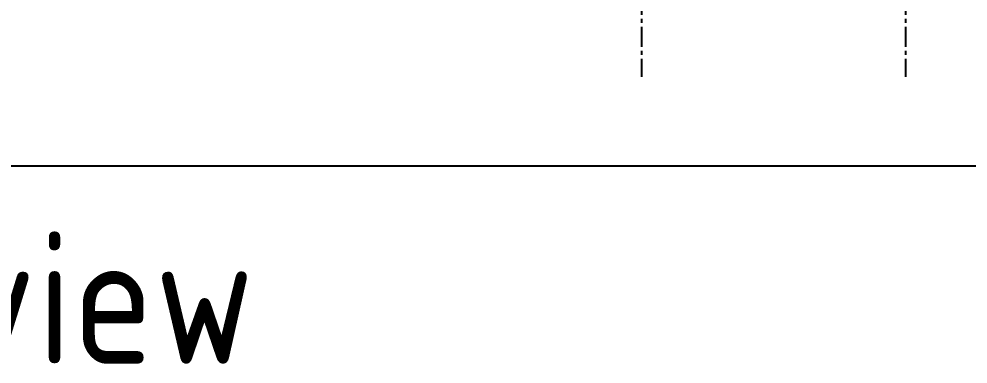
# Model space of a CAD drawing. Extents: x 59521 to 184406, y -1257 to 56672.
# Drawn here: x 71363 to 72874, y 13040 to 13589 of the extents above; entities that cross this region are included whole.
import ezdxf

# ---------------------------------------------------------------- set-up
doc = ezdxf.new("R2010")
doc.units = 0
doc.header["$MEASUREMENT"] = 0
doc.linetypes.add('CENTER', pattern=[50.8, 31.75, -6.35, 6.35, -6.35])
doc.layers.get('0').update_dxf_attribs({"linetype": 'CONTINUOUS'})
doc.layers.add('05-JI-ZHUN-ZHOU', color=7, linetype='CONTINUOUS')
doc.layers.add('THICK', color=7, linetype='CONTINUOUS', lineweight=0)
doc.styles.add('GB', font='gbenor.shx', dxfattribs={"bigfont": 'gbcbig.shx'})

# ---------------------------------------------------------------- blocks, each defined once
blk = doc.blocks.new('gy7')
at = {"layer": '05-JI-ZHUN-ZHOU', "color": 87, "linetype": 'CENTER'}
for p, q in [((-412.8, -2042), (-412.8, -2274)), ((7.2, -2042), (7.2, -2274))]:
    blk.add_line(p, q, dxfattribs=at)

msp = doc.modelspace()

# ---------------------------------------------------------------- linework, layer by layer
at = {"layer": 'THICK', "lineweight": -3}
msp.add_lwpolyline([(77414.239, 13604.528), (77414.239, 13459.528), (77390.239, 13459.528), (77390.239, 13354.528), (65554.239, 13354.528), (65554.239, 13459.528), (65530.239, 13459.528), (65530.239, 13604.528)], close=True, dxfattribs=at)

# ---------------------------------------------------------------- block references
msp.add_blockref('gy7', (72766.989, 15770.528))

# ---------------------------------------------------------------- texts
at = {"color": 34, "lineweight": 15, "insert": (71738.463, 13249.995), "char_height": 210, "attachment_point": 3, "style": 'GB'}
msp.add_mtext('A view', dxfattribs=at)

doc.saveas('drawing.dxf')
